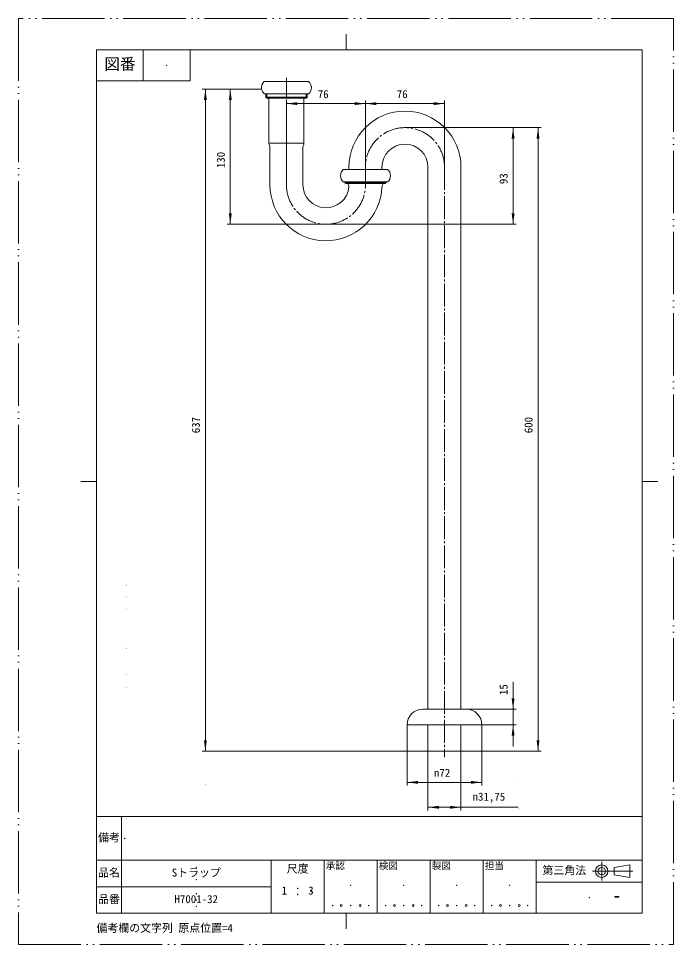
# Model space of a CAD drawing. Units: millimetres, scale not verified. Extents: x -315 to 315, y -446 to 446.
import ezdxf
from ezdxf.enums import TextEntityAlignment as Align

# ---------------------------------------------------------------- set-up
doc = ezdxf.new("R2010")
doc.units = ezdxf.units.MM
doc.header["$LTSCALE"] = 2
doc.header["$PDMODE"] = 32
doc.header["$PDSIZE"] = 0.4
for name, pattern in [('USER3', [14.01, 12, -1, 0.01, -1]), ('USER5', [14, 11, -1, 1, -1]), ('USER6', [13.02, 10, -1, 0.01, -1, 0.01, -1])]:
    doc.linetypes.add(name, pattern=pattern)
doc.layers.add('0-0_0', color=7, linetype='Continuous')
doc.layers.add('0-5_SUNPOU', color=7, linetype='Continuous')
for name, color, linetype, lineweight in [('0-1_1', 2, 'Continuous', 18), ('0-2_ITTEN', 2, 'USER5', 18), ('0-3_JISSEN', 7, 'Continuous', 18), ('0-4_SAISEN', 2, 'Continuous', 18), ('0-6__U_30EC_U_30A4_U_30E4_U_30FC_1', 2, 'Continuous', 18)]:
    doc.layers.add(name, color=color, linetype=linetype, lineweight=lineweight)
doc.styles.add('ＭＳ ゴシック', font='')
doc.styles.get('ＭＳ ゴシック').set_extended_font_data('MS Gothic')

# ---------------------------------------------------------------- blocks, each defined once
blk = doc.blocks.new('開示A4')
at = {"layer": '0-1_1', "color": 4, "linetype": 'USER6'}
for p, q in [((0, 297), (0, 0)), ((210, 297), (0, 297)), ((210, 0), (210, 297)), ((0, 0), (210, 0))]:
    blk.add_line(p, q, dxfattribs=at)
at = {"layer": '0-1_1'}
for p, q in [((105, 287), (105, 292)), ((40, 287), (40, 277)), ((55, 287), (55, 277)), ((55, 277), (25, 277)), ((25, 148.5), (20, 148.5)), ((200, 148.5), (205, 148.5)), ((33, 41), (33, 27)), ((33, 27), (33, 10)), ((81, 27), (81, 10)), ((98, 27), (98, 10)), ((115, 27), (115, 10)), ((132, 27), (132, 10)), ((149, 27), (149, 10)), ((166, 27), (166, 10)), ((25, 18.5), (81, 18.5)), ((166, 20), (200, 20)), ((105, 10), (105, 5))]:
    blk.add_line(p, q, dxfattribs=at)
at = {"layer": '0-1_1', "color": 7}
for p, q in [((105, 287), (25, 287)), ((25, 148.5), (25, 287)), ((200, 287), (105, 287)), ((200, 148.5), (200, 287)), ((25, 10), (25, 148.5)), ((200, 10), (200, 148.5)), ((25, 41), (200, 41)), ((200, 27), (25, 27)), ((191, 24.7), (196, 25.5)), ((191, 24.7), (191, 22.3)), ((196, 25.5), (196, 21.5)), ((196, 21.5), (191, 22.3)), ((25, 10), (105, 10)), ((105, 10), (200, 10))]:
    blk.add_line(p, q, dxfattribs=at)
at = {"layer": '0-1_1', "linetype": 'USER3'}
for p, q in [((187, 26.5), (187, 20.5)), ((184, 23.5), (197, 23.5))]:
    blk.add_line(p, q, dxfattribs=at)
at = {"layer": '0-1_1', "color": 7}
for centre, radius in [((187, 23.5), 2), ((187, 23.5), 1.2), ((103.5, 12.5), 0.3), ((109.5, 12.5), 0.3), ((120.5, 12.5), 0.3), ((126.5, 12.5), 0.3), ((137.5, 12.5), 0.3), ((143.5, 12.5), 0.3), ((154.5, 12.5), 0.3), ((160.5, 12.5), 0.3)]:
    blk.add_circle(centre, radius, dxfattribs=at)
at = {"layer": '0-1_1', "color": 7, "linetype": 'USER3'}
for centre in [(89.5, 18), (89.5, 16)]:
    blk.add_circle(centre, 0.1, dxfattribs=at)
at = {"layer": '0-1_1', "color": 4}
for p in [(47.5, 282), (34, 34), (57, 24.75), (57, 22.75), (57, 20.75), (106.5, 19), (123.5, 19), (140.5, 19), (157.5, 19), (57, 16.25), (85.25, 17), (93.75, 17), (183, 15), (57, 14.25), (57, 12.25), (100.75, 12.5), (106.5, 12.5), (112.25, 12.5), (117.75, 12.5), (123.5, 12.5), (129.25, 12.5), (134.75, 12.5), (140.5, 12.5), (146.25, 12.5), (151.75, 12.5), (157.5, 12.5), (163.25, 12.5)]:
    blk.add_point(p, dxfattribs=at)
at = {"layer": '0-6__U_30EC_U_30A4_U_30E4_U_30FC_1'}
blk.add_lwpolyline([(191.1603, 15.3972), (192.4578, 15.3972), (192.4578, 15.2288), (191.1603, 15.2288)], close=True, dxfattribs=at)
at = {"layer": '0-1_1', "color": 7, "style": 'ＭＳ ゴシック'}
for s, height, p in [('図番', 3.666, (27.5, 279.5)), ('備考', 2.566, (25.5, 32.25)), ('品名', 2.566, (25.5, 21)), ('尺度', 2.566, (86, 22.25)), ('承認', 2.199, (98.5, 23.5)), ('検図', 2.199, (115.5, 23.5)), ('製図', 2.199, (132.5, 23.5)), ('担当', 2.199, (149.5, 23.5)), ('第三角法', 2.566, (168, 21.75)), ('品番', 2.566, (25.5, 12.5)), ('備考欄の文字列 原点位置=4', 2.566, (25, 3.25))]:
    blk.add_text(s, height=height, dxfattribs=at).set_placement(p, align=Align.BOTTOM_LEFT)
blk = doc.blocks.new('TOP')
at = {"layer": '0-5_SUNPOU', "style": 'ＭＳ ゴシック', "width": 0.9}
for p in [(103.095, 344.746), (103.095, 333.676), (103.095, 321.711), (103.095, 284.13), (103.095, 258.984), (103.095, 246.397), (179.095, 221.348), (179.095, 153.044)]:
    blk.add_text('1', height=1.1, dxfattribs=at).set_placement(p, align=Align.BOTTOM_LEFT)
blk = doc.blocks.new('D3')
at = {"layer": '0-1_1'}
for p, q in [((233.863, 823.012), (200.721, 823.012)), ((203.721, 823.012), (203.721, 693.012)), ((295.721, 693.012), (200.721, 693.012))]:
    blk.add_line(p, q, dxfattribs=at)
for points in [[(205.103, 812.512), (202.339, 812.512), (203.721, 823.012)], [(202.339, 703.512), (205.103, 703.512), (203.721, 693.012)]]:
    blk.add_solid(points, dxfattribs=at)
at = {"layer": '0-1_1', "color": 7, "style": 'ＭＳ ゴシック'}
blk.add_text('130', height=7.698, rotation=90, dxfattribs=at).set_placement((200.721, 746.987), align=Align.BOTTOM_LEFT)
blk = doc.blocks.new('D4')
at = {"layer": '0-1_1'}
for p, q in [((233.863, 823.012), (176.721, 823.012)), ((179.721, 823.012), (179.721, 186.012)), ((393.846, 186.012), (176.721, 186.012))]:
    blk.add_line(p, q, dxfattribs=at)
for points in [[(181.103, 812.512), (178.339, 812.512), (179.721, 823.012)], [(178.339, 196.512), (181.103, 196.512), (179.721, 186.012)]]:
    blk.add_solid(points, dxfattribs=at)
at = {"layer": '0-1_1', "color": 7, "style": 'ＭＳ ゴシック'}
blk.add_text('637', height=7.698, rotation=90, dxfattribs=at).set_placement((176.721, 491.912), align=Align.BOTTOM_LEFT)
blk = doc.blocks.new('D5')
at = {"layer": '0-1_1'}
for p, q in [((373.721, 211.371), (373.721, 153.012)), ((445.721, 211.371), (445.721, 153.012)), ((373.721, 156.012), (445.721, 156.012))]:
    blk.add_line(p, q, dxfattribs=at)
for points in [[(384.221, 157.394), (384.221, 154.63), (373.721, 156.012)], [(435.221, 154.63), (435.221, 157.394), (445.721, 156.012)]]:
    blk.add_solid(points, dxfattribs=at)
at = {"layer": '0-1_1', "color": 7, "style": 'ＭＳ ゴシック'}
for s, p in [('n', (399.536, 159.012)), ('72', (404.786, 159.012))]:
    blk.add_text(s, height=7.698, dxfattribs=at).set_placement(p, align=Align.BOTTOM_LEFT)
blk = doc.blocks.new('D6')
at = {"layer": '0-1_1'}
for p, q in [((393.846, 186.012), (393.846, 129.012)), ((425.596, 186.012), (425.596, 129.012))]:
    blk.add_line(p, q, dxfattribs=at)
blk.add_lwpolyline([(393.846, 132.012), (425.596, 132.012), (480.524, 132.012)], dxfattribs=at)
for points in [[(404.346, 133.394), (404.346, 130.63), (393.846, 132.012)], [(415.096, 130.63), (415.096, 133.394), (425.596, 132.012)]]:
    blk.add_solid(points, dxfattribs=at)
at = {"layer": '0-1_1', "color": 7, "style": 'ＭＳ ゴシック'}
for s, p in [('n', (436.739, 136.062)), ('31,75', (441.989, 136.062))]:
    blk.add_text(s, height=7.698, dxfattribs=at).set_placement(p, align=Align.BOTTOM_LEFT)
blk = doc.blocks.new('D7')
at = {"layer": '0-1_1'}
for p, q in [((430.721, 226.371), (478.721, 226.371)), ((445.721, 211.371), (478.721, 211.371))]:
    blk.add_line(p, q, dxfattribs=at)
blk.add_lwpolyline([(475.721, 252.581), (475.721, 226.371), (475.721, 211.371), (475.721, 190.371)], dxfattribs=at)
for points in [[(474.339, 236.871), (477.103, 236.871), (475.721, 226.371)], [(477.103, 200.871), (474.339, 200.871), (475.721, 211.371)]]:
    blk.add_solid(points, dxfattribs=at)
at = {"layer": '0-1_1', "color": 7, "style": 'ＭＳ ゴシック'}
blk.add_text('15', height=7.698, rotation=90, dxfattribs=at).set_placement((472.721, 239.981), align=Align.BOTTOM_LEFT)
blk = doc.blocks.new('D8')
at = {"layer": '0-1_1'}
for p, q in [((371.721, 786.012), (478.721, 786.012)), ((475.721, 786.012), (475.721, 693.012)), ((295.721, 693.012), (478.721, 693.012))]:
    blk.add_line(p, q, dxfattribs=at)
for points in [[(477.103, 775.512), (474.339, 775.512), (475.721, 786.012)], [(474.339, 703.512), (477.103, 703.512), (475.721, 693.012)]]:
    blk.add_solid(points, dxfattribs=at)
at = {"layer": '0-1_1', "color": 7, "style": 'ＭＳ ゴシック'}
blk.add_text('93', height=7.698, rotation=90, dxfattribs=at).set_placement((472.721, 731.637), align=Align.BOTTOM_LEFT)
blk = doc.blocks.new('D9')
at = {"layer": '0-1_1'}
for p, q in [((371.721, 786.012), (502.721, 786.012)), ((499.721, 786.012), (499.721, 186.012)), ((425.596, 186.012), (502.721, 186.012))]:
    blk.add_line(p, q, dxfattribs=at)
for points in [[(501.103, 775.512), (498.339, 775.512), (499.721, 786.012)], [(498.339, 196.512), (501.103, 196.512), (499.721, 186.012)]]:
    blk.add_solid(points, dxfattribs=at)
at = {"layer": '0-1_1', "color": 7, "style": 'ＭＳ ゴシック'}
blk.add_text('600', height=7.698, rotation=90, dxfattribs=at).set_placement((496.721, 491.912), align=Align.BOTTOM_LEFT)
blk = doc.blocks.new('D10')
at = {"layer": '0-1_1'}
for p, q in [((257.721, 731.012), (257.721, 812.104)), ((333.721, 748.012), (333.721, 812.104)), ((257.721, 809.104), (333.721, 809.104))]:
    blk.add_line(p, q, dxfattribs=at)
for points in [[(268.221, 810.487), (268.221, 807.722), (257.721, 809.104)], [(323.221, 807.722), (323.221, 810.487), (333.721, 809.104)]]:
    blk.add_solid(points, dxfattribs=at)
at = {"layer": '0-1_1', "color": 7, "style": 'ＭＳ ゴシック'}
blk.add_text('76', height=7.698, dxfattribs=at).set_placement((287.846, 812.104), align=Align.BOTTOM_LEFT)
blk = doc.blocks.new('D11')
at = {"layer": '0-1_1'}
for p, q in [((333.721, 748.012), (333.721, 812.104)), ((409.721, 748.012), (409.721, 812.104)), ((333.721, 809.104), (409.721, 809.104))]:
    blk.add_line(p, q, dxfattribs=at)
for points in [[(344.221, 810.487), (344.221, 807.722), (333.721, 809.104)], [(399.221, 807.722), (399.221, 810.487), (409.721, 809.104)]]:
    blk.add_solid(points, dxfattribs=at)
at = {"layer": '0-1_1', "color": 7, "style": 'ＭＳ ゴシック'}
blk.add_text('76', height=7.698, dxfattribs=at).set_placement((363.853, 812.104), align=Align.BOTTOM_LEFT)

msp = doc.modelspace()

# ---------------------------------------------------------------- linework, layer by layer
at = {"layer": '0-1_1', "color": 4, "linetype": 'USER6'}
msp.add_line((-81.137, 377.512), (-81.062, 377.512), dxfattribs=at)
at = {"layer": '0-1_1', "color": 7}
for p, q in [((78.846, 222.597), (78.846, 218.602)), ((110.596, 222.602), (110.596, 218.602)), ((110.596, 218.602), (110.596, -219.129)), ((110.596, -234.129), (110.596, -259.488))]:
    msp.add_line(p, q, dxfattribs=at)
at = {"layer": '0-2_ITTEN'}
for p, q in [((-57.279, 285.512), (-57.279, 388.331)), ((18.721, 285.512), (18.721, 302.512)), ((94.721, 302.512), (94.721, -265.416))]:
    msp.add_line(p, q, dxfattribs=at)
for centre, start, end in [((56.721, 302.512), 90, 180), ((56.721, 302.512), 0, 90), ((-19.279, 285.512), 180, 270), ((-19.279, 285.512), 270, 0)]:
    msp.add_arc(centre, 38, start, end, dxfattribs=at)
at = {"layer": '0-3_JISSEN'}
for p, q in [((-57.279, 385.012), (-78.57, 385.012)), ((-35.987, 385.012), (-57.279, 385.012)), ((-78.57, 373.012), (-57.279, 373.012)), ((-77.154, 369.703), (-77.154, 373.012)), ((-77.154, 369.703), (-57.279, 369.703)), ((-77.154, 369.703), (-76.263, 368.812)), ((-76.263, 368.812), (-57.279, 368.812)), ((-74.079, 368.812), (-74.079, 325.512)), ((-57.279, 373.012), (-35.987, 373.012)), ((-57.279, 369.703), (-37.404, 369.703)), ((-57.279, 368.812), (-38.295, 368.812)), ((-40.479, 368.812), (-40.479, 325.512)), ((-38.295, 368.812), (-37.404, 369.703)), ((-37.404, 373.012), (-37.404, 369.703)), ((-73.379, 325.512), (-57.279, 325.512)), ((-73.154, 285.512), (-73.154, 322.115)), ((-57.279, 325.512), (-41.179, 325.512)), ((-41.404, 285.512), (-41.404, 322.115)), ((-2.57, 300.212), (18.721, 300.212)), ((2.846, 300.212), (2.846, 302.512)), ((18.721, 300.212), (40.013, 300.212)), ((34.596, 302.512), (34.596, 300.212)), ((78.846, 302.512), (78.846, 222.597)), ((110.596, 302.512), (110.596, 222.602)), ((18.721, 288.212), (-2.57, 288.212)), ((-1.154, 288.212), (-1.154, 287.703)), ((-0.263, 286.812), (-1.154, 287.703)), ((18.721, 287.703), (-1.154, 287.703)), ((18.721, 286.812), (-0.263, 286.812)), ((40.013, 288.212), (18.721, 288.212)), ((38.596, 287.703), (18.721, 287.703)), ((37.705, 286.812), (18.721, 286.812)), ((38.596, 287.703), (37.705, 286.812)), ((38.596, 287.703), (38.596, 288.212)), ((78.846, 218.602), (78.846, -219.129)), ((94.721, -219.129), (73.721, -219.129)), ((110.596, -219.129), (94.721, -219.129)), ((115.721, -219.129), (110.596, -219.129)), ((94.721, -234.129), (58.721, -234.129)), ((78.846, -234.129), (78.846, -259.488)), ((110.596, -234.129), (94.721, -234.129)), ((130.721, -234.129), (110.596, -234.129)), ((94.721, -259.488), (78.846, -259.488))]:
    msp.add_line(p, q, dxfattribs=at)
for centre, radius, start, end in [((-73.279, 379.012), 8, 131.40962, 190.80692), ((-41.279, 379.012), 8, 311.40962, 48.59038), ((-73.279, 379.012), 8, 190.80692, 228.59038), ((56.721, 302.512), 53.875, 90, 180), ((56.721, 302.512), 53.875, 0, 90), ((-70.379, 325.512), 3.7, 180, 210.46486), ((-76.154, 322.115), 3, 0, 30.46486), ((-38.404, 322.115), 3, 149.53514, 180), ((-44.179, 325.512), 3.7, 329.53514, 360), ((56.721, 302.512), 22.125, 0, 180), ((2.721, 294.212), 8, 131.40962, 228.59038), ((34.721, 294.212), 8, 311.40962, 48.59038), ((-19.279, 285.512), 53.875, 180, 358.03179), ((-19.279, 285.512), 22.125, 180, 354.73255), ((5.621, 287.012), 3.7, 183.09858, 211.02614), ((31.821, 287.012), 3.7, 328.97386, 356.90142), ((-0.532, 283.71), 3.292, 356.01222, 25.07015), ((37.563, 283.559), 3, 148.97386, 178.03179), ((73.721, -234.129), 15, 90, 180), ((115.721, -234.129), 15, 0, 90)]:
    msp.add_arc(centre, radius, start, end, dxfattribs=at)
at = {"layer": '0-4_SAISEN'}
for p, q in [((-76.263, 368.812), (-76.263, 373.012)), ((-38.295, 373.012), (-38.295, 368.812)), ((-0.263, 288.212), (-0.263, 286.812)), ((37.705, 286.812), (37.705, 288.212))]:
    msp.add_line(p, q, dxfattribs=at)
at = {"layer": '0-4_SAISEN', "color": 7}
msp.add_line((94.721, -259.488), (110.596, -259.488), dxfattribs=at)

# ---------------------------------------------------------------- block references
at = {"layer": '0-0_0'}
msp.add_blockref('TOP', (62.935, -573.721), dxfattribs=at)
at = {"layer": '0-1_1', "xscale": 3, "yscale": 3}
msp.add_blockref('開示A4', (-315, -445.5), dxfattribs=at)
at = {"layer": '0-1_1'}
for name in ['D4', 'D3', 'D10', 'D11', 'D8', 'D9', 'D7', 'D5', 'D6']:
    msp.add_blockref(name, (-315, -445.5), dxfattribs=at)

# ---------------------------------------------------------------- texts
at = {"layer": '0-1_1', "color": 7, "style": 'ＭＳ ゴシック'}
for s, p in [('Sトラップ', (-167.625, -382.5)), ('1', (-61.875, -399.75)), ('3', (-36.375, -399.75)), ('H7001-32', (-165, -408))]:
    msp.add_text(s, height=7.698, dxfattribs=at).set_placement(p, align=Align.BOTTOM_LEFT)
at = {"layer": '0-5_SUNPOU', "style": 'ＭＳ ゴシック', "width": 0.9}
for p in [(-211.905, -100.754), (-211.905, -111.824), (-211.905, -123.789), (-211.905, -161.37), (-211.905, -186.516), (-211.905, -199.103), (-135.905, -224.152), (-135.905, -292.456)]:
    msp.add_text('1', height=1.1, dxfattribs=at).set_placement(p, align=Align.BOTTOM_LEFT)

doc.saveas('drawing.dxf')
